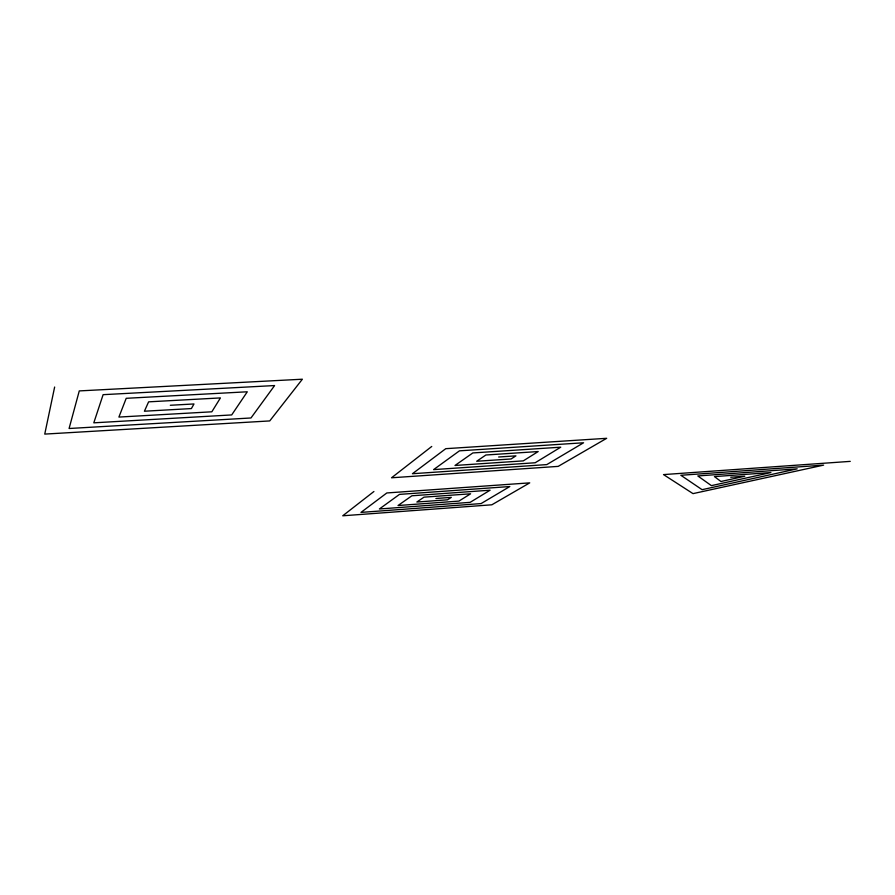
<?xml version="1.0" encoding="UTF-8"?>
<svg xmlns="http://www.w3.org/2000/svg" width="895" height="895" viewBox="0 0 895 895"><rect width="100%" height="100%" fill="white"/><g stroke="black" fill="none" stroke-linecap="round" stroke-linejoin="round"><path stroke-width="1.34" d="M54.64 387.032L44.75 434.097L269.731 420.93L302.365 379.211L79.275 390.914L69.083 428.504L250.98 417.976L274.608 385.555L103.115 394.673L93.796 422.832L231.693 414.933L247.3 391.786L126.217 398.309L118.901 417.07L211.835 411.801L220.427 397.917L148.615 401.844L144.408 411.219L191.385 408.579L193.991 403.958L170.319 405.267M373.92 491.5L342.74 515.788L491.836 504.802L529.728 482.864L386.841 492.955L360.976 512.399L481.085 503.583L509.803 486.544L399.494 494.387L379.402 508.975L470.121 502.352L490.091 490.203L411.89 495.785L398.029 505.518L458.945 501.088L470.591 493.805L424.017 497.15L416.857 502.028L447.534 499.802L451.315 497.385L435.899 498.493M431.748 446.46L391.529 477.785L558.178 466.384L606.687 438.304L445.777 448.675L412.438 473.723L546.8 464.594L583.574 442.779L459.471 450.834L433.594 469.618L535.165 462.76L560.74 447.187L472.84 452.937L455.007 465.467L523.262 460.88L538.197 451.55L485.884 454.996L476.688 461.261L511.09 458.967L515.934 455.857L498.638 456.998M730.745 477.236L744.785 476.229L720.945 481.499L714.445 476.599L770.908 472.549L711.402 485.638L697.82 475.95L797.188 468.846L702.094 489.677L680.849 475.279L823.635 465.12L693.01 493.626L663.519 474.596L850.25 461.372"/></g></svg>
